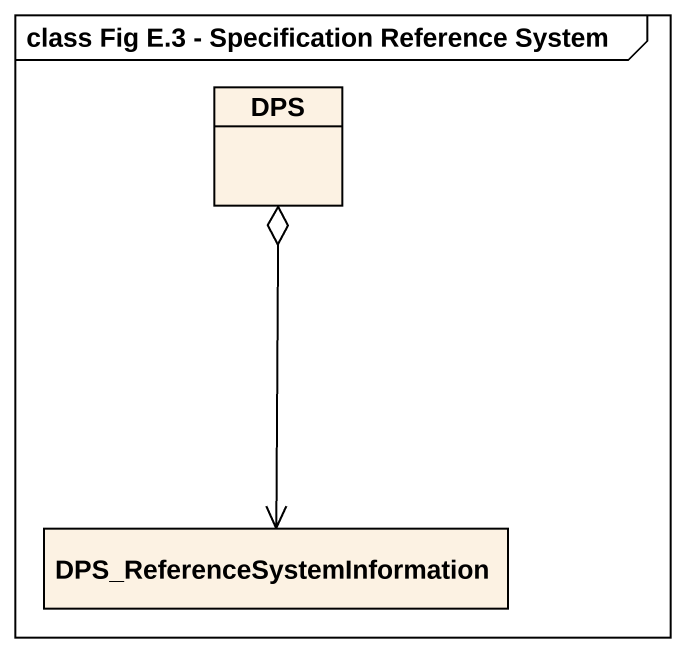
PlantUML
@startuml
mainframe class Fig E.3 - Specification Reference System
hide circle
hide empty members
class DPS
class "DPS_ReferenceSystemInformation" as DPS_ReferenceSystemInformati
DPS o--> DPS_ReferenceSystemInformati
@enduml
